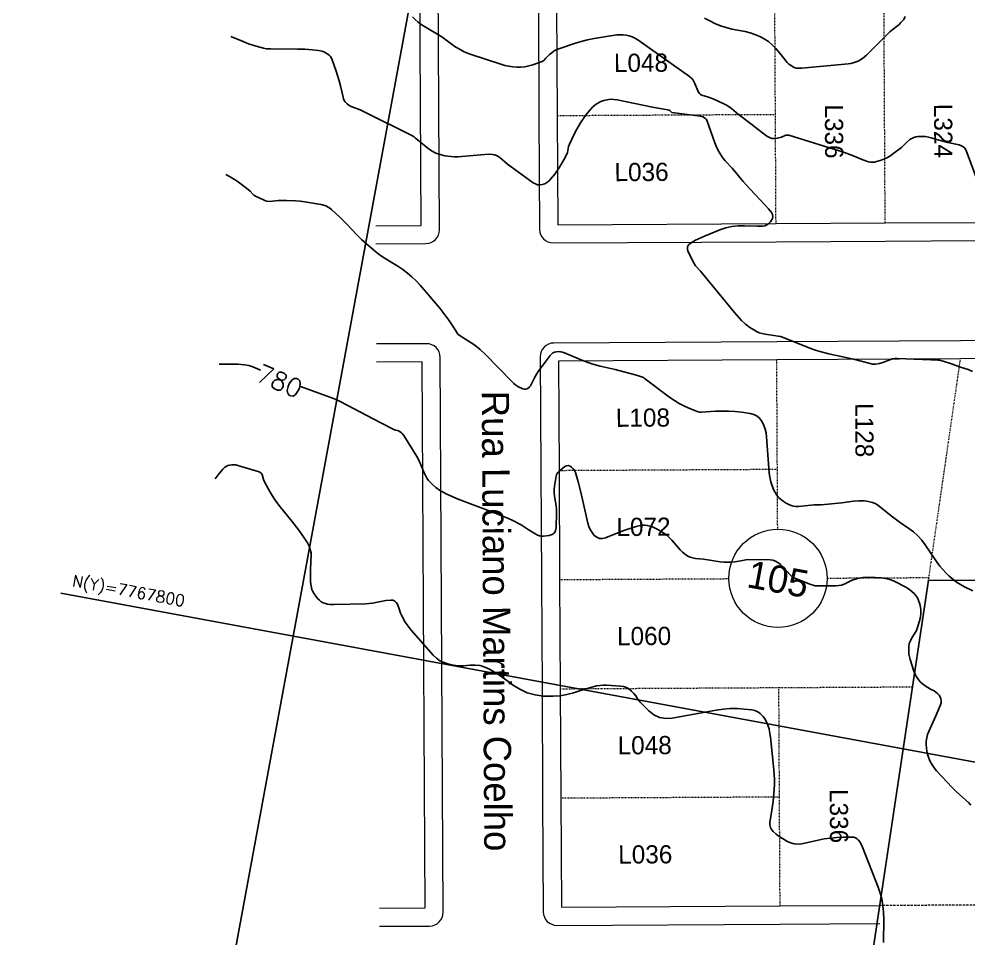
# Model space of a CAD drawing. Header units: centimetres. Extents: x 0 to 1302389, y -144212 to 85618.
# Drawn here: x 357179 to 367588, y -80917 to -70840 of the extents above; entities that cross this region are included whole.
import ezdxf

# ---------------------------------------------------------------- set-up
doc = ezdxf.new("R2010")
doc.units = ezdxf.units.CM
doc.header["$LTSCALE"] = 4
for name, pattern in [('Contínua', [0]), ('DASHED', [19.05, 12.7, -6.35]), ('TRACEJADO', [2, 1, -1])]:
    doc.linetypes.add(name, pattern=pattern)
for name, color, linetype in [('CANEVA', 252, 'Continuous'), ('CURVAS-INTERMEDIARIAS', 39, 'Continuous'), ('CURVAS-MESTRA', 34, 'Continuous'), ('LIMITE-L', 7, 'Continuous')]:
    doc.layers.add(name, color=color, linetype=linetype)
for name, color, linetype, lineweight in [('K-ALINHAMENTO', 10, 'Continuous', 9), ('P-MEIOFIO', 171, 'Continuous', 9), ('P-URB', 2, 'Continuous', 9), ('textos', 2, 'Continuous', 9)]:
    doc.layers.add(name, color=color, linetype=linetype, lineweight=lineweight)
doc.styles.add('EC_NOMES', font='GOTHIC.TTF')
doc.styles.add('L50', font='ROMANS.SHX', dxfattribs={"height": 1.25})
doc.styles.add('Padrão', font='simplex.shx')

msp = doc.modelspace()

# ---------------------------------------------------------------- linework, layer by layer
at = {"layer": 'CANEVA'}
msp.add_line((357638.304, -77130.871), (391573.046, -83398.5), dxfattribs=at)
at = {"layer": 'CURVAS-INTERMEDIARIAS'}
for points, elevation in [([(361490.299, -70815.693), (361520.529, -70845.945), (361552.342, -70874.26), (361586.533, -70899.638), (361622.317, -70923.082), (361813.004, -71034.709), (361913.953, -71111.944), (361966.431, -71147.835), (362018.841, -71179.711), (362055.528, -71198.922), (362093.594, -71215.226), (362132.585, -71229.593), (362459.134, -71335.665), (362502.167, -71347.738), (362545.63, -71357.428), (362589.74, -71363.558), (362634.27, -71367.303), (362678.736, -71366.627), (362722.682, -71362.562), (362765.863, -71353.419), (362808.527, -71340.877), (362910.739, -71304.216), (362928.216, -71293.548), (362947.266, -71272.935), (362990.91, -71230.889), (363016.5, -71209.437), (363043.621, -71190.507), (363073.024, -71175.354), (363103.936, -71162.729), (363266.597, -71108.763), (363337.128, -71087.3), (363408.641, -71069.404), (363480.879, -71054.5), (363729.609, -71014.789), (363763.695, -71011.923), (363797.542, -71012.164), (363831.035, -71017.063), (363864.289, -71025.07), (363896.64, -71036.974), (363928.031, -71050.788), (363958.001, -71067.462), (363987.021, -71086.048), (364525.245, -71468.648), (364548.067, -71488.633), (364567.496, -71511.295), (364581.609, -71537.608), (364621.13, -71634.429), (364635.151, -71656.083), (364647.658, -71667.383), (364662.849, -71674.688), (364734.034, -71697.646), (364791.358, -71719.535), (364902.828, -71769.332), (364932.453, -71784.472), (364960.924, -71801.365), (364987.66, -71820.898), (365063.612, -71886.25), (365115.998, -71927.911), (365374.832, -72124.103), (365400.986, -72138.663), (365428.16, -72148.091), (365456.868, -72149.815), (365486.597, -72146.398), (365535.742, -72133.117), (365580.611, -72114.12), (365591.814, -72111.578), (365614.978, -72113.85), (366222.46, -72301.292), (366312.197, -72334.974), (366423.281, -72383.017), (366488.315, -72404.647), (366510.402, -72408.473), (366532.412, -72409.751), (366554.321, -72407.189), (366576.143, -72402.078), (366614.981, -72389.285), (366655.148, -72373.799), (366693.998, -72355.789), (366730.86, -72333.996), (366766.401, -72309.7), (366847.182, -72248.324), (366867.427, -72231.286), (366904.173, -72193.165), (366941.786, -72161.325), (366961.838, -72148.022), (366982.957, -72137.44), (367005.664, -72130.942), (367029.437, -72127.174), (367078.635, -72125.791), (367111.077, -72127.709), (367143.136, -72133.022), (367174.94, -72140.588), (367285.951, -72173.284), (367354.983, -72191.872), (367479.714, -72218.76), (367507.783, -72229.701), (367521.132, -72236.94), (367543.294, -72256.216), (367558.041, -72281.622), (367689.22, -72636.149)], 77438.995), ([(364691.581, -70829.64), (364747.139, -70861.753), (364804.898, -70890.451), (364865.044, -70914.127), (364926.118, -70934.65), (364988.591, -70950.445), (365135.702, -70978.751), (365189.858, -70992.666), (365242.729, -71010.843), (365294.749, -71031.873), (365343.94, -71058.016), (365390.324, -71087.947), (365432.496, -71123.556), (365471.87, -71162.957), (365531.813, -71231.909), (365583.231, -71299.712), (365597.755, -71317.597), (365613.743, -71333.816), (365631.9, -71347.558), (365674.261, -71371.446), (365693.638, -71378.583), (365703.791, -71380.133), (365756.378, -71378.231), (366265.719, -71331.439), (366293.553, -71327.357), (366320.891, -71321.41), (366373.558, -71302.121), (366422.02, -71273.988), (366464.728, -71237.718), (366721.27, -70980.828), (366741.112, -70963.442), (366804.383, -70915.93), (366824.395, -70899.001), (366842.811, -70880.339), (366872.965, -70844.496), (366890.512, -70814.626)], 77339.331), ([(359500.612, -71030.564), (359615.746, -71080.396), (359694.909, -71112.5), (359776.172, -71138.84), (359858.758, -71160.863), (359890.935, -71165.59), (359939.705, -71168.658), (360229.051, -71168.921), (360311.266, -71170.951), (360393.275, -71177.057), (360461.909, -71184.302), (360500.408, -71193.267), (360524.949, -71202.847), (360561.403, -71223.708), (360577.524, -71236.293), (360591.497, -71250.58), (360602.272, -71267.418), (360610.9, -71285.947), (360653.586, -71409.866), (360686.988, -71517.051), (360701.117, -71571.369), (360729.468, -71697.617), (360735.245, -71715.832), (360743.017, -71732.906), (360753.805, -71748.246), (360775.565, -71770.69), (360796.706, -71786.99), (360820.362, -71799.386), (360916.116, -71835.609), (360984.901, -71866.232), (361476.217, -72113.257), (361508.723, -72132.67), (361523.714, -72144.185), (361580.866, -72194.551), (361657.414, -72256.242), (361700.492, -72285.411), (361745.763, -72309.563), (361794.3, -72326.189), (361845.02, -72337.797), (361912.14, -72347.529), (361950, -72350.842), (361987.992, -72349.822), (362323.623, -72322.269), (362367.461, -72324.224), (362390.709, -72328.569), (362411.448, -72335.247), (362430.586, -72345.654), (362448.672, -72358.521), (362529.939, -72431.259), (362813.326, -72634.712), (362836.858, -72647.177), (362861.23, -72655.205), (362886.84, -72656.581), (362913.29, -72653.52), (362938.962, -72644.194), (362962.766, -72631.969), (362983.786, -72615.399), (363002.957, -72595.944), (363048.906, -72539.11), (363103.079, -72464.307), (363149.029, -72384.204), (363181.877, -72319.174), (363189.302, -72300.924), (363201.795, -72236.411), (363210.356, -72211.844), (363238.62, -72149.413), (363276.468, -72072.345), (363330.725, -71978.817), (363385.838, -71898.217), (363416.446, -71860.239), (363464.086, -71806.708), (363491.307, -71781.857), (363520.631, -71760.436), (363553.083, -71744.143), (363587.627, -71731.277), (363623.936, -71723.895), (363660.373, -71719.993), (363696.988, -71721.324), (363733.727, -71726.153), (364013.262, -71783.701), (364139.362, -71811.41), (364288.883, -71834.679), (364303.249, -71839.318), (364309.508, -71843.403), (364333.546, -71865.255), (364647.268, -71905.452), (364670.324, -71911.109), (364691.543, -71921.778), (364700.689, -71929.163), (364708.648, -71937.484), (364714.828, -71947.21), (364719.802, -71957.868), (364803.519, -72196.665), (364817.426, -72231.888), (364833.074, -72266.238), (364851.339, -72299.266), (364888.731, -72357.08), (364915.795, -72392.889), (364992.731, -72474.811), (365114.392, -72620.989), (365185.877, -72699.714), (365358.572, -72882.966), (365392.56, -72921.24), (365424.2, -72961.471), (365433.843, -72982.134), (365438.103, -73002.856), (365434.289, -73023.668), (365425.115, -73044.534), (365413.393, -73061.139), (365395.087, -73080.521), (365374.534, -73095.769), (365350.593, -73104.837), (365324.395, -73109.768), (365267.976, -73110.912), (365127.836, -73105.055), (365058.522, -73105.996), (364990.164, -73112.789), (364923.26, -73128.334), (364857.314, -73149.721), (364688.423, -73218.924), (364592.568, -73261.777), (364573.069, -73272.253), (364532.749, -73297.562), (364515.555, -73315.427), (364504.815, -73335.112), (364503.74, -73357.504), (364509.109, -73381.715), (364576.554, -73518.639), (364590.972, -73542.312), (364647.617, -73603.935), (365017.646, -74053.455), (365095.443, -74142.893), (365138.042, -74183.599), (365185.559, -74218.422), (365229.063, -74246.159), (365258.491, -74262.368), (365288.905, -74275.931), (365320.79, -74285.53), (365353.663, -74292.473), (365497.127, -74312.646), (365522.008, -74318.082), (365546.376, -74325.472), (365863.051, -74453.172), (365915.785, -74471.658), (365969.403, -74487.551), (366050.915, -74507.268), (366322.041, -74564.854), (366421.448, -74590.795), (366490.765, -74611.736), (366529.562, -74619.358), (366568.048, -74621.429), (366606.082, -74615.187), (366643.821, -74603.408), (366719.22, -74571.939), (366747.202, -74564.256), (366775.803, -74559.759), (366804.729, -74558.929), (367168.345, -74571.643), (367247.211, -74575.729), (367266.626, -74578.433), (367304.722, -74587.993), (367395.944, -74618.078), (367494.175, -74653.622), (367577.433, -74680.625), (367625.877, -74701.592)], 77538.659), ([(359446.875, -72545.279), (359493.677, -72568.914), (359568.996, -72616.787), (359690.418, -72707.523), (359712.855, -72726.849), (359742.139, -72760.079), (359752.753, -72769.995), (359764.682, -72778.279), (359863.933, -72826.245), (359879.128, -72831.991), (359894.618, -72836.088), (359926.79, -72837.713), (360019.112, -72827.218), (360108.79, -72826.541), (360210.187, -72830.238), (360260.633, -72835.37), (360310.948, -72842.15), (360487.985, -72871.128), (360505.904, -72875.624), (360540.697, -72888.191), (360573.297, -72905.442), (360602.836, -72927.529), (360696.111, -73010.594), (360772.88, -73086.444), (360882.466, -73204.497), (360933.089, -73255.096), (360985.986, -73303.318), (361040.394, -73349.944), (361111.222, -73407.863), (361163.782, -73446.82), (361276.623, -73513.34), (361331.48, -73549.245), (361383.294, -73585.277), (361434.529, -73623.838), (361483.633, -73664.771), (361529.549, -73709.251), (361573.335, -73756.095), (361789.645, -74007.036), (361824.406, -74050.51), (361889.943, -74140.532), (361949.145, -74227.104), (361975.729, -74274.297), (361988.016, -74291.069), (362003.88, -74304.499), (362172.137, -74414.487), (362233.576, -74458.986), (362288.501, -74509.721), (362582.848, -74815.767), (362602.589, -74833.998), (362623.517, -74850.521), (362646.234, -74864.487), (362700.97, -74890.296), (362720.036, -74894.892), (362729.733, -74894.412), (362745.27, -74890.786), (362764.053, -74880.897), (362774.321, -74870.844), (362782.644, -74859.145), (362830.284, -74764.294), (362848.952, -74731.54), (362869.444, -74699.882), (362997.531, -74526.201), (363012.478, -74510.679), (363029.131, -74498.106), (363048.356, -74489.992), (363069.284, -74484.837), (363091.441, -74484.003), (363113.277, -74485.401), (363134.625, -74490.155), (363155.664, -74497.132), (363366.047, -74585.255), (363456.022, -74617.755), (363548.05, -74643.752), (363710.125, -74680.426), (363806.097, -74704.882), (363946.577, -74742.747), (364022.198, -74768.571), (364030.137, -74773.271), (364311.522, -74985.263), (364360.454, -75019.172), (364410.924, -75050.354), (364463.708, -75077.454), (364518.02, -75101.827), (364620.085, -75142.235), (364638.834, -75145.809), (364658.162, -75146.186), (364810.863, -75137.367), (364882.271, -75135.079), (364953.574, -75135.61), (365024.722, -75140.38), (365095.764, -75147.977), (365191.339, -75161.079), (365231.51, -75172.735), (365267.367, -75190.628), (365296.743, -75217.874), (365321.816, -75251.349), (365340.26, -75291.252), (365355.169, -75332.184), (365364.792, -75374.683), (365370.881, -75418.213), (365400.56, -75811.195), (365406.912, -75860.266), (365416.649, -75908.462), (365431.441, -75955.352), (365449.627, -76001.369), (365474.322, -76044.028), (365502.803, -76081.223), (365537.917, -76112.246), (365577.439, -76139.157), (365613.731, -76158.974), (365639.233, -76169.938), (365665.384, -76177.605), (365692.498, -76180.333), (365720.259, -76179.775), (365891.359, -76163.468), (365947.41, -76163.28), (365969.772, -76161.775), (366195.076, -76138.159), (366324.158, -76120.477), (366382.812, -76116.402), (366441.194, -76118.023), (366470.066, -76122.15), (366530.918, -76135.862), (366559.143, -76145.798), (366584.928, -76160.989), (366609.111, -76179.31), (366748.718, -76294.505), (366822.118, -76347.386), (366928.14, -76419.437), (366979.541, -76458.798), (367027.545, -76501.576), (367070.427, -76549.478), (367109.899, -76600.805), (367239.767, -76792.322), (367269.302, -76832.865), (367300.724, -76871.749), (367334.985, -76908.157), (367371.142, -76942.919), (367412.041, -76976.753), (367452.932, -77007.17), (367496.013, -77034.404), (367540.552, -77059.505), (367629.772, -77105.426)], 77638.323), ([(359328.727, -75875.552), (359360.539, -75833.924), (359414.214, -75769.994), (359430.104, -75754.584), (359447.495, -75741.692), (359467.129, -75732.568), (359488.249, -75725.939), (359510.523, -75723.1), (359532.708, -75722.444), (359554.747, -75725.045), (359576.688, -75729.827), (359810.88, -75800.213), (359818.547, -75804.193), (359831.876, -75815.321), (359841.923, -75829.571), (359859.02, -75883.627), (359870.652, -75909.653), (359911.846, -75988.531), (359940.638, -76039.628), (359971.495, -76089.364), (360005.44, -76137.035), (360041.45, -76183.344), (360170.167, -76340.322), (360244.694, -76437.811), (360304.544, -76523.56), (360339.727, -76579.396), (360357.719, -76613.296), (360370.961, -76649.319), (360378.694, -76686.797), (360380.093, -76705.836), (360374.906, -76868.801), (360373.71, -76959.339), (360374.017, -77008.215), (360378.948, -77050.112), (360389.132, -77090.07), (360407.196, -77127.146), (360430.523, -77162.285), (360452.969, -77189.518), (360470.763, -77207.368), (360490.208, -77222.645), (360512.15, -77234.056), (360535.744, -77242.893), (360560.825, -77248.509), (360586.091, -77252.628), (360611.615, -77254.525), (360637.314, -77254.923), (360975.869, -77245.343), (361013.655, -77243.079), (361051.236, -77239.236), (361088.491, -77233.043), (361199.665, -77209.702), (361252.23, -77204.239), (361275.617, -77207.555), (361296.053, -77215.545), (361312.05, -77230.561), (361325.084, -77250.258), (361344.821, -77300.555), (361360.822, -77348.195), (361371.339, -77370.985), (361411.819, -77445.718), (361431.4, -77476.557), (361453.175, -77505.886), (361476.412, -77534.217), (361718.958, -77808.825), (361753.515, -77841.386), (361790.981, -77869.164), (361832.838, -77889.746), (361888.859, -77908.373), (361941.808, -77918.619), (361994.99, -77924.854), (362048.55, -77925.088), (362123.536, -77918.627), (362178.965, -77917.087), (362233.004, -77922.467), (362284.986, -77938.22), (362335.59, -77960.883), (362432.567, -78020.5), (362525.611, -78086.1), (362588.31, -78133.325), (362665.793, -78181.497), (362746.909, -78219.769), (362833.49, -78243.209), (362923.714, -78256.752), (362958.157, -78258.816), (363033.537, -78259.056), (363108.203, -78253.722), (363181.804, -78240.053), (363254.684, -78220.798), (363364.247, -78185.382), (363470.603, -78153.885), (363506.423, -78145.805), (363542.51, -78140.116), (363578.969, -78138.012), (363615.696, -78138.299), (363768.671, -78147.093), (363802.562, -78152.856), (363834.478, -78163.058), (363863.427, -78179.939), (363890.389, -78201.266), (363916.517, -78227.112), (363938.781, -78252.974), (363965.146, -78296.904), (363985.194, -78324.393), (364079.636, -78419.298), (364136.847, -78461.121), (364197.951, -78490.366), (364264.901, -78500.745), (364335.734, -78498.554), (364819.114, -78409.862), (364895.526, -78399.246), (364972.096, -78393.047), (365048.916, -78393.503), (365125.912, -78398.379), (365208.343, -78407.199), (365242.09, -78415.003), (365273.296, -78427.455), (365300.71, -78446.89), (365332.107, -78478.999), (365349.969, -78503.886), (365365.774, -78529.872), (365378.454, -78557.521), (365389.057, -78586.266), (365397.169, -78616.041), (365404.112, -78646.056), (365413.315, -78707.015), (365449.72, -79064.683), (365456.758, -79169.41), (365457.083, -79221.868), (365454.58, -79274.269), (365442.189, -79412.036), (365428.809, -79506.486), (365406.826, -79640.322), (365406.701, -79668.434), (365411.708, -79694.716), (365424.429, -79718.248), (365442.29, -79739.962), (365474.541, -79768.489), (365494.936, -79784.549), (365516.699, -79798.795), (365593.016, -79846.316), (365632.121, -79864.565), (365672.335, -79876.371), (365714.181, -79878.516), (365757.127, -79874.215), (365933.987, -79834.79), (366002.413, -79821.705), (366071.177, -79811.399), (366140.435, -79805.279), (366210.03, -79801.938), (366305.032, -79800.258), (366326.025, -79802.818), (366345.493, -79808.694), (366362.691, -79819.563), (366378.363, -79833.758), (366391.724, -79851.468), (366403.834, -79869.911), (366423.049, -79909.753), (366592.414, -80350.67), (366618.228, -80425.237), (366632.111, -80475.841), (366644.503, -80549.997), (366651.89, -80624.85), (366653.803, -80700.04), (366651.047, -80955.692)], 77837.651)]:
    msp.add_lwpolyline(points, dxfattribs=dict(at, elevation=elevation))
at = {"layer": 'CURVAS-MESTRA', "elevation": 77737.987}
msp.add_lwpolyline([(367608.629, -79449.743), (367581.504, -79421.393), (367521.836, -79368.13), (367445.18, -79298.746), (367405.6, -79259.47), (367232.442, -79074.339), (367206.605, -79042.912), (367183.498, -79009.82), (367164.505, -78974.205), (367148.233, -78936.923), (367134.551, -78894.281), (367125.947, -78858.608), (367120.884, -78822.262), (367118.194, -78785.461), (367119.877, -78748.861), (367124.82, -78712.933), (367134.671, -78678.033), (367147.781, -78643.817), (367225.575, -78474.377), (367276.867, -78353.282), (367282.724, -78330.952), (367284.643, -78308.817), (367280.655, -78286.949), (367272.72, -78265.274), (367259.674, -78245.422), (367244.627, -78227.623), (367226.55, -78212.893), (367206.475, -78200.205), (367165.544, -78179.44), (367135.535, -78162.373), (367106.793, -78143.545), (367079.968, -78122.08), (367054.41, -78098.854), (367032.009, -78072.967), (367012.383, -78045.393), (366996.914, -78015.283), (366984.21, -77983.484), (366943.211, -77854.383), (366935.849, -77826.196), (366930.474, -77797.738), (366928.081, -77768.877), (366928.585, -77716.218), (366933.651, -77682.036), (366945.961, -77649.739), (366962.841, -77618.925), (367000.798, -77558.173), (367011.875, -77537.212), (367021.1, -77515.363), (367047.251, -77434.025), (367056.591, -77391.632), (367061.282, -77349.111), (367059.008, -77306.388), (367052.104, -77263.539), (367045.907, -77238.486), (367036.158, -77209.291), (367023.596, -77181.663), (367006.812, -77156.368), (366987.215, -77132.64), (366940.565, -77091.643), (366914.881, -77074.312), (366888.026, -77058.548), (366784.794, -77005.418), (366760.152, -76994.735), (366709.208, -76977.592), (366656.722, -76966.105), (366630.096, -76962.768), (366492.471, -76955.592), (366429.879, -76957.065), (366368.086, -76967.159), (366308.528, -76986.117), (366222.323, -77029.12), (366192.806, -77039.956), (366161.932, -77045.898), (366130.151, -77048.572), (365904.517, -77048.128), (365879.507, -77043.336), (365855.265, -77035.433), (365698.241, -76973.442), (365671.608, -76960.425), (365646.785, -76944.965), (365624.656, -76925.838), (365565.215, -76858.448), (365520.194, -76811.813), (365495.517, -76792.711), (365469.043, -76777.899), (365439.896, -76769.496), (365408.956, -76765.372), (365171.359, -76762.201), (365143.533, -76765.089), (365088.278, -76775.782), (365021.751, -76785.609), (364981.509, -76789.649), (364941.265, -76791.338), (364901.028, -76789.48), (364860.801, -76785.263), (364680.303, -76758.341), (364590.082, -76748.296), (364561.407, -76742.99), (364533.857, -76734.78), (364507.999, -76722.23), (364483.264, -76706.787), (364448.758, -76679.222), (364423.468, -76656.085), (364400.279, -76630.843), (364333.501, -76548.578), (364301.08, -76515.54), (364265.085, -76486.432), (364226.711, -76459.946), (364177.699, -76430.148), (364150.337, -76415.648), (364122.142, -76403.407), (364092.713, -76394.556), (364062.451, -76387.964), (364031.731, -76385.391), (364001.251, -76385.69), (363971.109, -76390.299), (363941.216, -76397.791), (363817.303, -76439.292), (363759.968, -76460.04), (363606.002, -76522.848), (363572.042, -76529.913), (363539.815, -76529.079), (363510.184, -76516.38), (363482.288, -76495.772), (363458.911, -76465.57), (363438.967, -76433.569), (363424.179, -76398.892), (363412.845, -76362.421), (363335.112, -76021.201), (363306.589, -75908.127), (363284.335, -75831.562), (363275.316, -75808.623), (363264.352, -75786.825), (363250.486, -75766.75), (363234.684, -75747.829), (363216.915, -75736.591), (363198.75, -75731.067), (363180.007, -75734.102), (363160.877, -75742.852), (363094.664, -75795.375), (363083.725, -75806.257), (363075.479, -75819.298), (363069.67, -75833.792), (363065.928, -75848.952), (363046.95, -75957.904), (363043.04, -75993.78), (363042.152, -76029.534), (363045.817, -76065.116), (363065.756, -76171.881), (363068.552, -76207.992), (363069.434, -76244.316), (363066.766, -76412.905), (363058.635, -76444.747), (363044.005, -76470.727), (363019.648, -76487.918), (362988.801, -76499.257), (362927.232, -76505.672), (362912.246, -76505.489), (362882.563, -76500.645), (362854.044, -76490.766), (362840.539, -76484.096), (362757.939, -76432.132), (362679.72, -76379.273), (362581.319, -76328.738), (362524.363, -76304.141), (362377.655, -76245.616), (361990.419, -76098.163), (361868.312, -76045.925), (361825.814, -76024.262), (361785.175, -75999.831), (361747.349, -75971.257), (361711.393, -75939.907), (361667.406, -75894.476), (361647.861, -75869.208), (361631.54, -75841.737), (361617.384, -75812.802), (361562.08, -75679.995), (361538.252, -75633.413), (361395.499, -75403.942), (361376.797, -75380.633), (361365.489, -75370.964), (361336.966, -75352.49), (361326.663, -75347.8), (361304.34, -75343.606), (361293.721, -75339.476), (361144.895, -75263.502), (360690.767, -75025.24), (360637.93, -75000.127), (360143.516, -74820.96), (360061.874, -74788.226), (359741.353, -74651.768), (359695.738, -74636.279), (359648.422, -74627.206), (359575.962, -74621.687), (359373.263, -74620.191)], dxfattribs=at)
at = {"layer": 'K-ALINHAMENTO'}
for points in [[(361088.772, -73104.241), (361587.085, -73101.524), (361554.479, -67121.768), (361056.166, -67124.485)], [(368530.861, -67083.728), (366637.272, -67094.053), (365441.321, -67100.574), (363049.418, -67113.617), (363055.939, -68309.568), (363062.46, -69505.519), (363068.982, -70701.47), (363075.503, -71897.422), (363082.024, -73093.373), (365473.926, -73080.331), (366669.878, -73073.809), (367681.453, -73068.294)], [(361129.529, -80578.937), (361627.842, -80576.22), (361595.236, -74596.463), (361096.923, -74599.181)], [(370485.141, -74547.99), (367495.262, -74564.292), (365482.078, -74575.27), (363090.175, -74588.312), (363096.696, -75784.263), (363103.218, -76980.214), (363109.739, -78176.166), (363116.26, -79372.117), (363122.781, -80568.068), (365514.684, -80555.026), (366610.972, -80549.048)]]:
    msp.add_lwpolyline(points, dxfattribs=at)
at = {"layer": 'K-ALINHAMENTO', "linetype": 'DASHED', "ltscale": 0.5}
msp.add_lwpolyline([(378937.117, -80534.906), (366610.972, -80549.048)], dxfattribs=at)
at = {"layer": 'LIMITE-L'}
msp.add_lwpolyline([(367145.118, -76987.502), (370076.042, -77005.777), (370485.141, -74547.99), (380118.671, -74548.817), (378937.08, -80535.093), (379003.827, -82029.712), (378558.314, -85516.065), (366466.287, -81513.771)], close=True, dxfattribs=at)
at = {"layer": 'P-MEIOFIO'}
for points in [[(361089.859, -73303.567), (361638.003, -73300.578, 0.414213562), (361786.682, -73150.269), (361753.533, -67070.85, 0.414213562), (361603.224, -66922.171), (361055.079, -66925.16)], [(368529.775, -66884.403), (366636.185, -66894.728), (365440.234, -66901.249), (362998.5, -66914.563, 0.414213562), (362849.821, -67064.872), (362856.614, -68310.655), (362863.135, -69506.606), (362869.656, -70702.557), (362876.178, -71898.508), (362882.97, -73144.291, 0.414213562), (363033.279, -73292.97), (365475.013, -73279.656), (366670.965, -73273.135), (367682.54, -73267.619), (380045.566, -73233.822), (387318.494, -73213.94, 0.415010138), (387467.58, -73063.63), (387434.43, -66984.075, 0.414213562), (387284.121, -66835.396), (382162.036, -66863.325)], [(387509.151, -80687.683), (387501.543, -79292.407), (387495.022, -78096.455), (387488.501, -76900.504), (387481.98, -75704.553), (387475.187, -74458.77, 0.414213562), (387324.878, -74310.092), (384285.168, -74326.666), (383089.217, -74333.187), (381893.26, -74339.708), (380117.573, -74349.492), (370484.054, -74348.664), (367494.176, -74364.967), (365480.991, -74375.944), (363039.257, -74389.258, 0.414213562), (362890.578, -74539.568), (362897.371, -75785.35), (362903.892, -76981.301), (362910.414, -78177.253), (362916.935, -79373.204), (362923.728, -80618.986, 0.414213562), (363074.037, -80767.665), (365515.77, -80754.351), (366612.059, -80748.373)], [(361130.616, -80778.262), (361678.76, -80775.273, 0.414213562), (361827.439, -80624.964), (361794.29, -74545.545, 0.414213562), (361643.981, -74396.866), (361095.836, -74399.855)]]:
    msp.add_lwpolyline(points, format="xyb", dxfattribs=at)
at = {"layer": 'P-URB', "linetype": 'TRACEJADO', "ltscale": 2, "transparency": 33554559}
msp.add_line((367145.118, -76987.502), (367495.262, -74564.292), dxfattribs=at)
at = {"layer": 'P-URB', "linetype": 'TRACEJADO', "ltscale": 2, "transparency": 33554687}
for points in [[(366669.878, -73073.809), (366637.272, -67094.053)], [(365473.926, -73080.331), (365460.559, -70628.838)], [(363075.503, -71897.422), (365467.405, -71884.379)], [(365492.184, -76428.787), (365482.078, -74575.27)], [(363096.696, -75784.263), (365488.599, -75771.221)], [(363103.218, -76980.214), (364956.734, -76970.108)], [(366033.506, -76964.237), (367149.519, -76958.151)], [(363109.739, -78176.166), (366956.715, -78155.189)], [(365501.641, -78163.123), (365514.684, -80555.026)], [(363116.26, -79372.117), (365508.162, -79359.075)]]:
    msp.add_lwpolyline(points, dxfattribs=at)
at = {"layer": 'textos', "color": 5, "transparency": 33554687}
msp.add_circle((365495.12, -76967.172), 538.394, dxfattribs=at)

# ---------------------------------------------------------------- texts
at = {"layer": 'CANEVA', "color": 2, "style": 'L50'}
msp.add_text('N(Y)=7767800', height=124.58011, rotation=349.5355948, dxfattribs=at).set_placement((357754.41, -77050.967))
at = {"layer": 'textos', "color": 3, "transparency": 33554687, "style": 'EC_NOMES'}
for s, rotation, p in [('L048', 0.312413, (363698.033, -71420.883)), ('L336', 270.312413, (366008.837, -71776.253)), ('L324', 270.312413, (367204.788, -71769.732)), ('L036', 0.312413, (363704.554, -72616.835)), ('L108', 0.312413, (363719.227, -75307.725)), ('L128', 270.312413, (366341.095, -75048.342)), ('L072', 0.312413, (363725.748, -76503.676)), ('L060', 0.312413, (363732.269, -77699.627)), ('L048', 0.312413, (363738.79, -78895.579)), ('L336', 270.312413, (366062.443, -79274.89)), ('L036', 0.312413, (363745.311, -80091.53))]:
    msp.add_text(s, height=199.3282, rotation=rotation, dxfattribs=at).set_placement(p)
at = {"layer": 'textos', "style": 'EC_NOMES'}
msp.add_text('Rua Luciano Martins Coelho', height=298.99226, rotation=270.312413, dxfattribs=at).set_placement((362250.155, -74913.032))
at = {"layer": 'textos', "color": 4, "transparency": 33554687, "style": 'EC_NOMES'}
msp.add_text('105', height=298.9923, rotation=349.5355948, dxfattribs=at).set_placement((365142.171, -77061.599))

# ---------------------------------------------------------------- next in the draw order: texts
at = {"layer": 'CURVAS-MESTRA', "linetype": 'Contínua', "insert": (360072.181, -74715.686, 76604.171), "char_height": 199.3282, "width": 392.51058, "attachment_point": 2, "rotation": 336.9386911, "style": 'Padrão', "bg_fill": 3, "box_fill_scale": 1.2, "bg_fill_color": 256, "bg_fill_true_color": 13158600, "bg_fill_transparency": 0}
msp.add_mtext('780', dxfattribs=at)

# ---------------------------------------------------------------- next in the draw order: linework, layer by layer
at = {"layer": 'CANEVA'}
msp.add_line((357179.245, -93857.202), (364296.714, -55321.18), dxfattribs=at)

doc.saveas('drawing.dxf')
